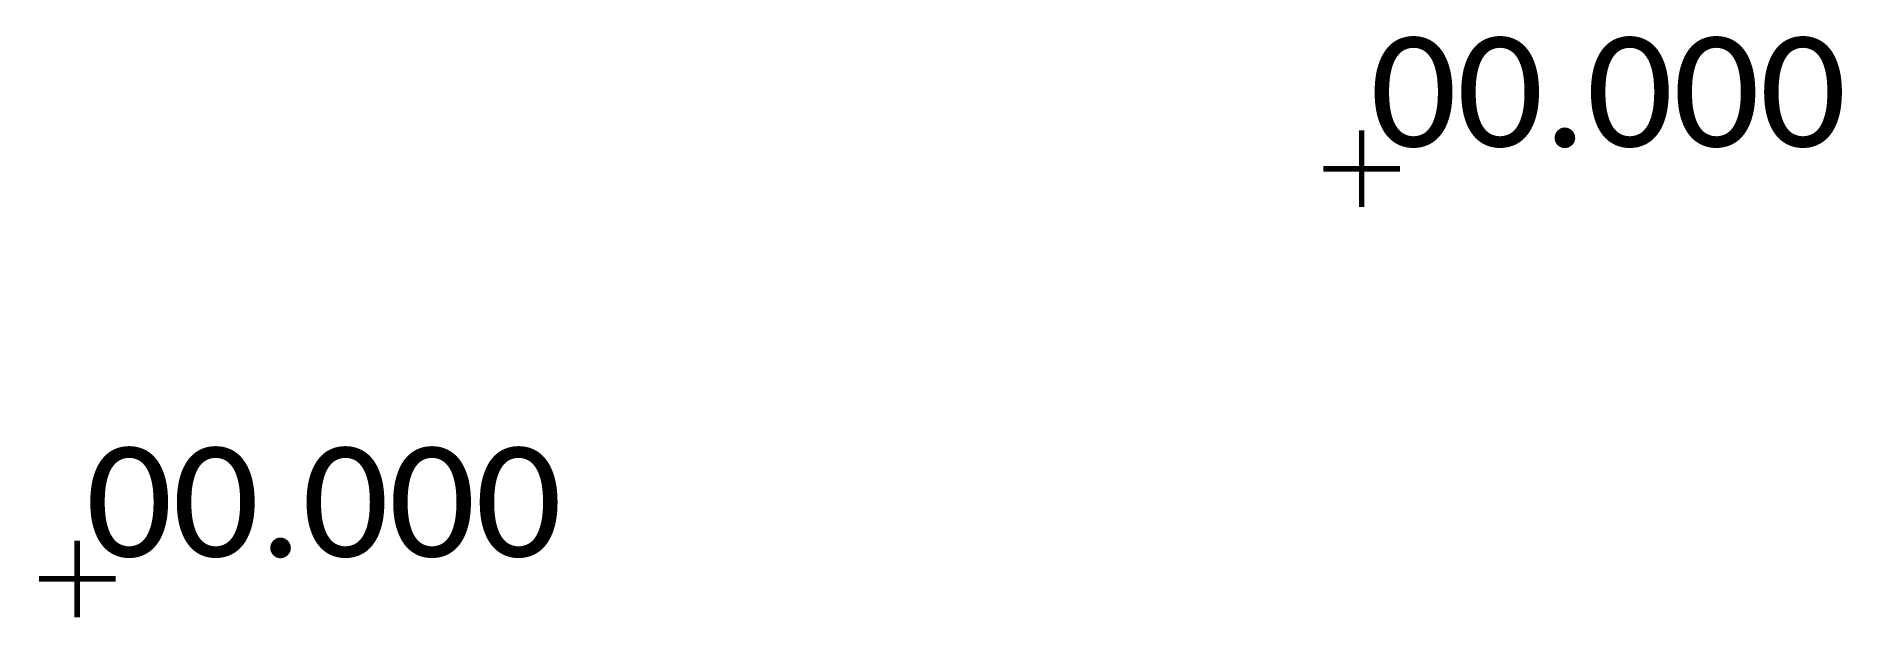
# Model space of a CAD drawing. Header units: metres. Extents: x 3671.49343 to 3671.49673, y 4172.08963 to 4172.0907.
import ezdxf

# ---------------------------------------------------------------- set-up
doc = ezdxf.new("R2010")
doc.units = ezdxf.units.M
doc.layers.add('JPP_Level Block Point', color=2, linetype='Continuous')
doc.layers.add('JPP_Level Block Text', color=2, linetype='Continuous')
doc.styles.add('STANDARD (NON ANNOTATIVE)', font='calibri.ttf', dxfattribs={"height": 2})

# ---------------------------------------------------------------- blocks, each defined once
blk = doc.blocks.new('*U97')
at = {"layer": 'JPP_Level Block Point', "linetype": 'ByBlock', "const_width": 0.01}
for points in [[(0, -0.07), (0, 0.07)], [(-0.07, 0), (0.07, 0)]]:
    blk.add_lwpolyline(points, dxfattribs=at)
at = {"layer": 'JPP_Level Block Text', "style": 'STANDARD (NON ANNOTATIVE)'}
blk.add_attdef('LEVEL', (0.0158, 0.0401), '', height=0.2, dxfattribs=at)

msp = doc.modelspace()

# ---------------------------------------------------------------- block references
at = {"xscale": 0.001, "yscale": 0.001, "zscale": 0.001}
for p in [(3671.4958518, 4172.0904542), (3671.4935083, 4172.0897052)]:
    msp.add_blockref('*U97', p, dxfattribs=at).add_auto_attribs({'LEVEL': '00.000'})

doc.saveas('drawing.dxf')
